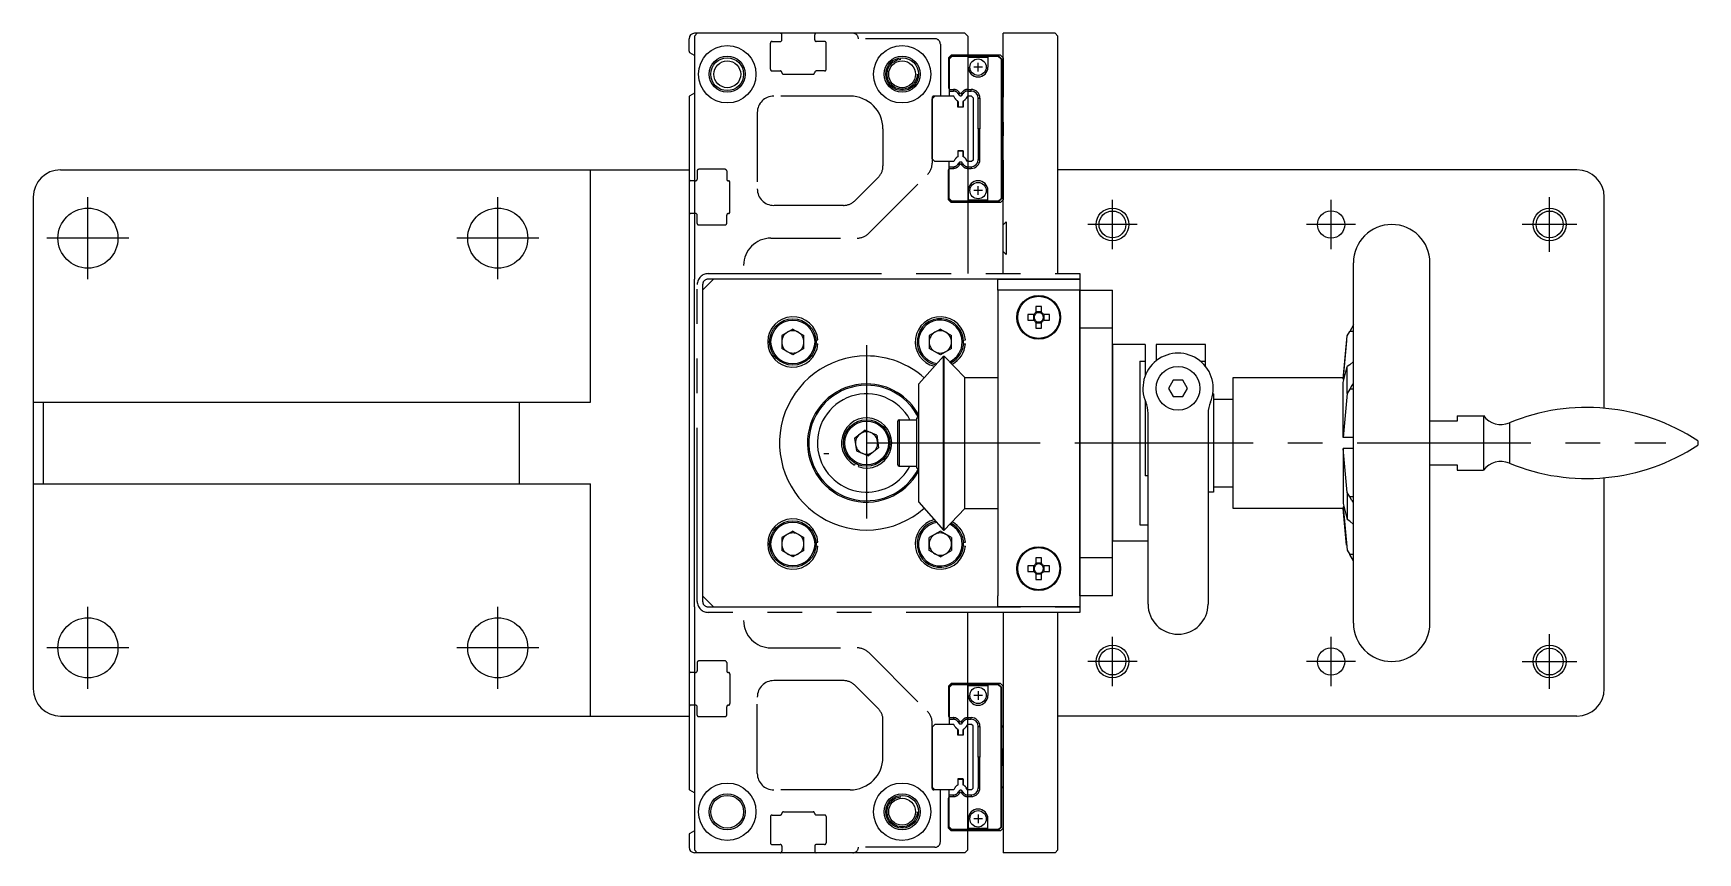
# Model space of a CAD drawing. Extents: x -56 to 489, y -18 to 520.
# Drawn here: x 0 to 304.6, y 370.5 to 520.5 of the extents above; entities that cross this region are included whole.
import ezdxf

# ---------------------------------------------------------------- set-up
doc = ezdxf.new("R2010")
doc.units = 0
for name, pattern in [('CENTER', [50.8, 31.75, -6.35, 6.35, -6.35]), ('DASHED', [19.05, 12.7, -6.35]), ('HIDDEN', [1.905, 1.27, -0.635]), ('PHANTOM', [63.5, 31.75, -6.35, 6.35, -6.35, 6.35, -6.35])]:
    doc.linetypes.add(name, pattern=pattern)
doc.layers.get('0').update_dxf_attribs({"linetype": 'CONTINUOUS'})
doc.layers.add('CENTER', color=1, linetype='CENTER')
doc.layers.add('SLD-0_8', color=179, linetype='CONTINUOUS')

msp = doc.modelspace()

# ---------------------------------------------------------------- linework, layer by layer
at = {"color": 7, "linetype": 'CONTINUOUS'}
for p, q in [((120, 517.21), (120, 519.5)), ((121.5, 520.5), (121, 520.5)), ((121.5, 520.5), (121, 520)), ((121, 520), (121, 475.5)), ((170.5, 520.5), (121.5, 520.5)), ((170.5, 520.5), (171, 520)), ((171, 520), (171, 476.5)), ((177.5, 476.5), (177.5, 520.5)), ((185.5, 520.5), (177.5, 520.5)), ((187, 520.5), (185.5, 520.5)), ((187.5, 520), (187, 520.5)), ((187.5, 476.5), (187.5, 520)), ((121, 516.46), (120.15, 516.95)), ((177, 516.5), (171, 516.5)), ((176.7, 516.3), (171, 516.3)), ((171.1, 516.25), (171, 516.25)), ((171.1, 514.3), (171.1, 516.25)), ((174.7, 516.05), (171.1, 516.05)), ((172.9, 513.5), (172.9, 515.1)), ((174.7, 516.25), (174.7, 514.3)), ((176.6, 516.25), (174.7, 516.25)), ((177.1, 515.75), (176.6, 516.25)), ((177.2, 515.8), (176.7, 516.3)), ((177.5, 516), (177, 516.5)), ((177.1, 515.75), (177.1, 490.25)), ((177.2, 515.8), (177.2, 490.2)), ((177.5, 516), (177.5, 508.8)), ((173.7, 514.3), (172.1, 514.3)), ((120, 508.78), (120, 382.21)), ((121, 509.53), (120.15, 509.04)), ((171.7, 509), (171, 509)), ((171.01, 510.23), (171.63, 510.23)), ((171.01, 510.23), (171.01, 509.93)), ((171.01, 509.93), (171.63, 509.93)), ((171.63, 509.93), (171.63, 510.23)), ((172, 508.7), (171.7, 509)), ((172, 508.7), (172, 497.3)), ((177.25, 508.4), (177.5, 508.8)), ((172.93, 503), (172.93, 508.63)), ((172.93, 508.63), (173.23, 508.63)), ((173.23, 508.63), (173.23, 503)), ((177.25, 508.4), (177.25, 497.6)), ((173.23, 503), (172.93, 503)), ((172.93, 503), (172.93, 497.37)), ((173.23, 497.37), (173.23, 503)), ((177.5, 504.2), (177.25, 504.6)), ((177.5, 504.2), (177.5, 501.8)), ((177.5, 501.8), (177.25, 501.4)), ((171.7, 497), (171, 497)), ((172, 497.3), (171.7, 497)), ((172.93, 497.37), (173.23, 497.37)), ((177.25, 497.6), (177.5, 497.2)), ((177.5, 497.2), (177.5, 490)), ((5, 495.5), (120, 495.5)), ((102, 453), (102, 495.5)), ((121, 493.5), (120.3, 493.5)), ((171.01, 496.07), (171.63, 496.07)), ((171.01, 495.77), (171.01, 496.07)), ((171.01, 495.77), (171.63, 495.77)), ((171.63, 496.07), (171.63, 495.77)), ((282.5, 495.5), (187.5, 495.5)), ((0, 490.5), (0, 453)), ((171.1, 491.7), (171.1, 489.75)), ((173.7, 491.7), (172.1, 491.7)), ((172.9, 490.9), (172.9, 492.5)), ((174.7, 489.75), (174.7, 491.7)), ((287.5, 451.86), (287.5, 490.5)), ((121, 487.5), (120.3, 487.5)), ((171.1, 489.75), (171, 489.75)), ((176.7, 489.7), (171, 489.7)), ((177, 489.5), (171, 489.5)), ((174.7, 489.95), (171.1, 489.95)), ((176.6, 489.75), (174.7, 489.75)), ((177.1, 490.25), (176.6, 489.75)), ((177.2, 490.2), (176.7, 489.7)), ((177.5, 490), (177, 489.5)), ((241.6, 412.5), (241.6, 478.5)), ((255.6, 412.5), (255.6, 478.5)), ((121, 415.5), (121, 475.5)), ((124.5, 475.5), (122.5, 473.5)), ((176.5, 475.5), (124.5, 475.5)), ((176.5, 473.5), (176.5, 475.5)), ((176.5, 475.5), (191.5, 475.5)), ((191.5, 475.5), (191.5, 473.5)), ((191.5, 475.5), (191.5, 473.5)), ((122.5, 473.5), (122.5, 417.5)), ((176.5, 473.5), (176.5, 417.5)), ((191.5, 473.5), (176.5, 473.5)), ((191.5, 473.5), (191.5, 417.5)), ((191.5, 417.5), (191.5, 473.5)), ((191.5, 473.5), (191.5, 417.5)), ((191.5, 473.5), (191.5, 417.5)), ((197.5, 466.52), (197.5, 473.5)), ((183.48, 470.48), (183.48, 469.37)), ((184.51, 469.48), (183.48, 469.48)), ((184.51, 469.37), (184.51, 470.48)), ((139, 466.36), (136.96, 465.18)), ((139, 466.36), (141.04, 465.18)), ((166, 466.36), (163.96, 465.18)), ((166, 466.36), (168.04, 465.18)), ((183.13, 469.01), (182.02, 469.01)), ((182.02, 467.98), (183.13, 467.98)), ((183.02, 469.01), (183.02, 467.98)), ((183.48, 467.63), (183.48, 466.51)), ((183.48, 467.52), (184.51, 467.52)), ((184.51, 466.51), (184.51, 467.63)), ((185.98, 469.01), (184.87, 469.01)), ((184.87, 467.98), (185.98, 467.98)), ((184.98, 467.98), (184.98, 469.01)), ((197.5, 466.52), (191.5, 466.52)), ((197.5, 424.48), (197.5, 466.52)), ((241.6, 467.1), (240.91, 465.92)), ((136.96, 465.18), (136.96, 462.82)), ((141.04, 462.82), (141.04, 465.18)), ((143.24, 464.33), (143.59, 464.36)), ((143.24, 463.67), (143.59, 463.64)), ((163.96, 465.18), (163.96, 462.82)), ((168.04, 462.82), (168.04, 465.18)), ((170.24, 464.33), (170.59, 464.36)), ((170.24, 463.67), (170.59, 463.64)), ((197.5, 463.5), (197.5, 427.5)), ((203.5, 463.5), (197.5, 463.5)), ((203.5, 463.5), (197.5, 463.5)), ((203.5, 463.5), (203.5, 457.85)), ((214.5, 463.5), (205.5, 463.5)), ((205.5, 463.5), (205.5, 460.55)), ((214.5, 459.56), (214.5, 463.5)), ((239.74, 457.18), (240.42, 465.09)), ((240.35, 464.2), (239.74, 457.5)), ((240.42, 465.09), (240.91, 465.92)), ((241.6, 465.92), (240.91, 465.92)), ((139, 461.64), (136.96, 462.82)), ((141.04, 462.82), (139, 461.64)), ((162.06, 456.32), (166.57, 461.42)), ((166, 461.64), (163.96, 462.82)), ((168.04, 462.82), (166, 461.64)), ((166.57, 461.42), (166.71, 461.42)), ((166.57, 429.57), (166.57, 461.42)), ((166.71, 461.42), (170.5, 457.5)), ((166.71, 429.57), (166.71, 461.42)), ((202.5, 460.47), (202.5, 430.53)), ((202.5, 460.47), (203.5, 460.47)), ((202.5, 460.47), (203.5, 460.47)), ((213.6, 460.47), (214.5, 460.47)), ((241.6, 460.44), (240.91, 459.81)), ((170.5, 457.5), (176.5, 457.5)), ((170.5, 433.5), (170.5, 457.5)), ((208.63, 457), (207.77, 455.5)), ((210.37, 457), (208.63, 457)), ((211.23, 455.5), (210.37, 457)), ((219.6, 445.5), (219.6, 457.5)), ((219.6, 457.5), (239.74, 457.5)), ((239.74, 456.56), (240.42, 459.51)), ((239.74, 457.18), (239.74, 457.5)), ((239.88, 457.18), (239.74, 457.18)), ((240.91, 459.81), (240.42, 459.51)), ((240.42, 454.53), (240.42, 459.51)), ((162.06, 434.68), (162.06, 456.32)), ((207.77, 455.5), (208.63, 454)), ((208.63, 454), (210.37, 454)), ((210.37, 454), (211.23, 455.5)), ((216, 454.5), (215.87, 454.5)), ((216, 454.5), (215.87, 454.5)), ((216, 454.5), (216, 436.5)), ((239.74, 446.5), (239.74, 456.56)), ((240.42, 454.53), (239.74, 446.5)), ((240.91, 455.37), (240.42, 454.53)), ((241.32, 456.02), (240.91, 455.37)), ((241.6, 455.37), (240.91, 455.37)), ((0, 453), (0, 438)), ((0, 453), (1.83, 453)), ((1.83, 453), (1.83, 438)), ((1.83, 453), (88.98, 453)), ((88.98, 438), (88.98, 453)), ((88.98, 453), (102, 453)), ((203.5, 453.15), (203.5, 439.5)), ((204, 416), (204, 450.96)), ((215, 450.96), (215, 416)), ((216, 453.5), (219.6, 453.5)), ((150.31, 446.38), (152.17, 447.83)), ((154.36, 446.95), (152.17, 447.83)), ((158.2, 441.5), (158.2, 449.5)), ((158.45, 449.75), (158.45, 441.25)), ((158.45, 449.75), (161.7, 449.75)), ((161.7, 450.1), (162.06, 450.1)), ((161.7, 440.9), (161.7, 450.1)), ((260.6, 449.5), (255.6, 449.5)), ((260.6, 450.5), (260.6, 449.5)), ((260.6, 450.5), (265.39, 450.5)), ((265.39, 450.5), (265.39, 440.5)), ((270.13, 449.19), (270.13, 441.81)), ((150.31, 446.38), (150.64, 444.05)), ((154.36, 446.95), (154.69, 444.62)), ((219.6, 433.5), (219.6, 445.5)), ((241.6, 446.5), (239.74, 446.5)), ((304.6, 445.91), (304.6, 445.08)), ((150.45, 441.78), (150.28, 441.47)), ((150.64, 444.05), (152.83, 443.16)), ((154.69, 444.62), (152.83, 443.16)), ((241.6, 444.5), (239.74, 444.5)), ((240.42, 436.46), (239.74, 444.5)), ((239.74, 444.5), (239.74, 434.43)), ((151.06, 441.5), (150.94, 441.17)), ((158.45, 441.25), (161.7, 441.25)), ((161.71, 440.9), (162.05, 440.9)), ((204, 439.5), (203.5, 439.5)), ((255.6, 441.5), (260.6, 441.5)), ((260.6, 441.5), (260.6, 440.5)), ((260.6, 440.5), (265.39, 440.5)), ((287.5, 400.5), (287.5, 439.14)), ((0, 438), (0, 400.5)), ((0, 438), (1.83, 438)), ((1.83, 438), (88.98, 438)), ((88.98, 438), (102, 438)), ((102, 395.5), (102, 438)), ((216, 436.5), (215, 436.5)), ((216, 437.5), (219.6, 437.5)), ((240.91, 435.63), (240.42, 436.46)), ((240.42, 436.46), (240.42, 431.49)), ((241.32, 434.98), (240.91, 435.63)), ((241.6, 435.63), (240.91, 435.63)), ((162.06, 434.68), (166.57, 429.57)), ((166.71, 429.57), (170.5, 433.5)), ((170.5, 433.5), (176.5, 433.5)), ((239.74, 433.5), (219.6, 433.5)), ((239.74, 434.43), (240.42, 431.49)), ((239.74, 433.82), (239.74, 433.5)), ((239.88, 433.82), (239.74, 433.82)), ((239.74, 433.82), (240.42, 425.91)), ((240.35, 426.8), (239.74, 433.5)), ((166.57, 429.57), (166.71, 429.57)), ((202.5, 430.53), (204, 430.53)), ((240.91, 431.18), (240.42, 431.49)), ((241.6, 430.56), (240.91, 431.18)), ((139, 429.36), (136.96, 428.18)), ((136.96, 428.18), (136.96, 425.82)), ((139, 429.36), (141.04, 428.18)), ((141.04, 425.82), (141.04, 428.18)), ((143.24, 427.33), (143.59, 427.36)), ((143.24, 426.67), (143.59, 426.64)), ((166, 429.36), (163.96, 428.18)), ((163.96, 425.82), (163.96, 428.18)), ((168.04, 428.18), (166, 429.36)), ((168.04, 428.18), (168.04, 425.82)), ((170.24, 427.33), (170.59, 427.36)), ((170.24, 426.67), (170.59, 426.64)), ((204, 427.5), (197.5, 427.5)), ((139, 424.64), (136.96, 425.82)), ((141.04, 425.82), (139, 424.64)), ((166, 424.64), (163.96, 425.82)), ((166, 424.64), (168.04, 425.82)), ((183.48, 424.48), (183.48, 423.37)), ((184.51, 423.48), (183.48, 423.48)), ((184.51, 423.37), (184.51, 424.48)), ((197.5, 424.48), (191.5, 424.48)), ((197.5, 417.5), (197.5, 424.48)), ((240.42, 425.91), (240.91, 425.08)), ((241.6, 425.08), (240.91, 425.08)), ((241.6, 423.9), (240.91, 425.08)), ((183.13, 423.01), (182.02, 423.01)), ((182.02, 421.98), (183.13, 421.98)), ((183.02, 423.01), (183.02, 421.98)), ((183.48, 421.63), (183.48, 420.51)), ((183.48, 421.52), (184.51, 421.52)), ((184.51, 420.51), (184.51, 421.63)), ((185.98, 423.01), (184.87, 423.01)), ((184.87, 421.98), (185.98, 421.98)), ((184.98, 421.98), (184.98, 423.01)), ((122.5, 417.5), (124.5, 415.5)), ((176.5, 415.5), (176.5, 417.5)), ((191.5, 417.5), (191.5, 415.5)), ((191.5, 417.5), (191.5, 415.5)), ((121, 415.5), (121, 371)), ((124.5, 415.5), (176.5, 415.5)), ((171, 371), (171, 414.5)), ((191.5, 415.5), (176.5, 415.5)), ((177.5, 414.5), (177.5, 370.5)), ((187.5, 371), (187.5, 414.5)), ((121, 403.5), (120.3, 403.5)), ((177, 401.5), (171, 401.5)), ((176.7, 401.3), (171, 401.3)), ((171.1, 401.25), (171, 401.25)), ((171.1, 399.3), (171.1, 401.25)), ((174.7, 401.05), (171.1, 401.05)), ((173.7, 399.3), (172.1, 399.3)), ((172.9, 400.1), (172.9, 398.5)), ((174.7, 401.25), (174.7, 399.3)), ((176.6, 401.25), (174.7, 401.25)), ((177.1, 400.75), (176.6, 401.25)), ((177.2, 400.8), (176.7, 401.3)), ((177.5, 401), (177, 401.5)), ((177.1, 375.25), (177.1, 400.75)), ((177.2, 375.2), (177.2, 400.8)), ((177.5, 393.8), (177.5, 401)), ((121, 397.5), (120.3, 397.5)), ((5, 395.5), (102, 395.5)), ((102, 395.5), (120, 395.5)), ((171.7, 394), (171, 394)), ((171.01, 395.23), (171.01, 394.93)), ((171.01, 395.23), (171.63, 395.23)), ((171.01, 394.93), (171.63, 394.93)), ((171.63, 394.93), (171.63, 395.23)), ((172, 393.7), (171.7, 394)), ((172, 382.3), (172, 393.7)), ((172.93, 393.63), (173.23, 393.63)), ((172.93, 388), (172.93, 393.63)), ((173.23, 393.63), (173.23, 388)), ((177.25, 393.4), (177.5, 393.8)), ((177.25, 382.6), (177.25, 393.4)), ((282.5, 395.5), (187.5, 395.5)), ((173.23, 388), (172.93, 388)), ((172.93, 388), (172.93, 382.37)), ((173.23, 382.37), (173.23, 388)), ((177.5, 389.2), (177.25, 389.6)), ((177.5, 386.8), (177.5, 389.2)), ((177.5, 386.8), (177.25, 386.4)), ((121, 381.46), (120.15, 381.95)), ((171.7, 382), (171, 382)), ((171.01, 380.77), (171.01, 381.07)), ((171.01, 381.07), (171.63, 381.07)), ((171.01, 380.77), (171.63, 380.77)), ((171.63, 381.07), (171.63, 380.77)), ((172, 382.3), (171.7, 382)), ((172.93, 382.37), (173.23, 382.37)), ((177.25, 382.6), (177.5, 382.2)), ((177.5, 375), (177.5, 382.2)), ((171.1, 374.75), (171, 374.75)), ((176.7, 374.7), (171, 374.7)), ((171.1, 376.7), (171.1, 374.75)), ((174.7, 374.95), (171.1, 374.95)), ((173.7, 376.7), (172.1, 376.7)), ((172.9, 377.5), (172.9, 375.9)), ((174.7, 374.75), (174.7, 376.7)), ((176.6, 374.75), (174.7, 374.75)), ((177.1, 375.25), (176.6, 374.75)), ((177.2, 375.2), (176.7, 374.7)), ((177.5, 375), (177, 374.5)), ((120, 373.78), (120, 371.5)), ((121, 374.53), (120.15, 374.04)), ((177, 374.5), (171, 374.5)), ((121, 371), (121.5, 370.5)), ((121.5, 370.5), (121, 370.5)), ((170.5, 370.5), (121.5, 370.5)), ((171, 371), (170.5, 370.5)), ((170.5, 370.5), (171, 371)), ((187, 370.5), (177.5, 370.5)), ((185.5, 370.5), (177.5, 370.5)), ((187, 370.5), (185.5, 370.5)), ((187.5, 371), (187, 370.5)), ((187.5, 371), (187, 370.5))]:
    msp.add_line(p, q, dxfattribs=at)
at = {"color": 3, "linetype": 'DASHED'}
for p, q in [((136.7, 520.5), (121.5, 520.5)), ((134.9, 513.9), (134.9, 518.7)), ((135.2, 519), (136.7, 519)), ((137, 519.3), (137, 520.2)), ((143, 519.3), (143, 520.2)), ((150, 520.5), (143.3, 520.5)), ((144.8, 519), (143.3, 519)), ((145.1, 513.9), (145.1, 518.7)), ((165, 519.5), (151, 519.5)), ((166, 518.5), (166, 509)), ((168, 516.5), (167.5, 516)), ((167.5, 516), (167.5, 510.5)), ((168.1, 516.3), (167.6, 515.8)), ((168.1, 516.25), (167.6, 515.75)), ((167.6, 515.8), (167.6, 515.75)), ((167.6, 515.75), (167.6, 510.23)), ((171, 516.5), (168, 516.5)), ((169.3, 516.3), (168.1, 516.3)), ((171, 516.25), (168.1, 516.25)), ((169.3, 516.3), (169.3, 516.25)), ((169.3, 516.3), (170.1, 516.3)), ((170.1, 516.3), (170.1, 516.25)), ((171, 516.3), (170.1, 516.3)), ((135.2, 513.6), (136.7, 513.6)), ((137.3, 513), (142.7, 513)), ((144.8, 513.6), (143.3, 513.6)), ((149.5, 509), (135.5, 509)), ((165, 509), (164.5, 508.5)), ((164.5, 508.7), (164.5, 496.74)), ((166, 509), (164.8, 509)), ((168.44, 509), (165, 509)), ((167.5, 510.5), (167.6, 510.28)), ((167.6, 510.23), (167.6, 509.93)), ((167.6, 510.23), (168.39, 510.23)), ((167.6, 509.93), (167.6, 509)), ((167.6, 509.93), (168.39, 509.93)), ((168.39, 510.23), (168.39, 509.93)), ((168.65, 508.63), (168.44, 509)), ((169.52, 509.58), (169.26, 509.43)), ((169.26, 509.43), (169.35, 509.27)), ((169.61, 509.42), (169.35, 509.27)), ((169.52, 509.58), (169.61, 509.42)), ((169.61, 509.42), (169.62, 509.41)), ((169.61, 509.42), (169.61, 509.42)), ((169.62, 509.41), (169.61, 509.42)), ((169.88, 509.58), (169.79, 509.42)), ((169.79, 509.42), (169.79, 509.42)), ((169.79, 509.42), (170.05, 509.27)), ((169.88, 509.58), (170.14, 509.43)), ((170.05, 509.27), (170.14, 509.43)), ((170.96, 509), (170.75, 508.63)), ((171, 509), (170.96, 509)), ((132.5, 506), (132.5, 492)), ((164.5, 497.5), (164.5, 508.5)), ((169.2, 507), (169.2, 508.11)), ((169.2, 508.03), (169.25, 508.01)), ((170.2, 507), (169.2, 507)), ((169.25, 508.01), (169.25, 507.05)), ((169.25, 507.05), (170.15, 507.05)), ((170.2, 508.03), (170.15, 508.01)), ((170.15, 507.05), (170.15, 508.01)), ((170.2, 508.11), (170.2, 507)), ((155.5, 503), (155.5, 496.23)), ((165, 497), (164.5, 497.5)), ((168.44, 497), (165, 497)), ((167.6, 496.07), (167.6, 497)), ((168.65, 497.37), (168.44, 497)), ((169.2, 499), (169.2, 497.89)), ((170.2, 499), (169.2, 499)), ((169.2, 497.97), (169.25, 497.99)), ((169.25, 497.99), (169.25, 498.95)), ((169.25, 498.95), (170.15, 498.95)), ((169.26, 496.57), (169.35, 496.73)), ((169.52, 496.42), (169.26, 496.57)), ((169.61, 496.58), (169.35, 496.73)), ((169.52, 496.42), (169.61, 496.57)), ((169.61, 496.57), (169.62, 496.59)), ((169.62, 496.59), (169.61, 496.58)), ((169.61, 496.58), (169.61, 496.57)), ((169.79, 496.58), (170.05, 496.73)), ((169.88, 496.42), (169.79, 496.58)), ((169.79, 496.58), (169.79, 496.58)), ((169.88, 496.42), (170.14, 496.57)), ((170.05, 496.73), (170.14, 496.57)), ((170.15, 498.95), (170.15, 497.99)), ((170.2, 497.97), (170.15, 497.99)), ((170.2, 497.89), (170.2, 499)), ((170.96, 497), (170.75, 497.37)), ((171, 497), (170.96, 497)), ((121.2, 493.5), (121, 493.5)), ((121.5, 495.3), (121.5, 493.8)), ((126.6, 495.6), (121.8, 495.6)), ((126.9, 495.3), (126.9, 493.8)), ((154.62, 494.11), (150.39, 489.88)), ((152.88, 483.88), (163.62, 494.62)), ((167.5, 495.5), (167.6, 495.72)), ((167.5, 490), (167.5, 495.5)), ((167.6, 496.07), (168.39, 496.07)), ((167.6, 495.77), (167.6, 496.07)), ((167.6, 490.25), (167.6, 495.77)), ((167.6, 495.77), (168.39, 495.77)), ((168.39, 495.77), (168.39, 496.07)), ((127.5, 487.8), (127.5, 493.2)), ((121.2, 487.5), (121, 487.5)), ((148.27, 489), (135.5, 489)), ((168, 489.5), (167.5, 490)), ((167.6, 490.2), (167.6, 490.25)), ((168.1, 489.75), (167.6, 490.25)), ((168.1, 489.7), (167.6, 490.2)), ((171, 489.5), (168, 489.5)), ((171, 489.75), (168.1, 489.75)), ((169.3, 489.7), (168.1, 489.7)), ((169.3, 489.7), (169.3, 489.75)), ((169.3, 489.7), (170.1, 489.7)), ((170.1, 489.7), (170.1, 489.75)), ((171, 489.7), (170.1, 489.7)), ((121.5, 485.7), (121.5, 487.2)), ((126.6, 485.4), (121.8, 485.4)), ((126.9, 485.7), (126.9, 487.2)), ((177.5, 485.46), (178.04, 486)), ((178.04, 486), (178.04, 480)), ((135, 483), (150.76, 483)), ((178.04, 480), (177.5, 480.54)), ((191.5, 476.5), (191.5, 475.5)), ((122.5, 474.5), (122.5, 416.5)), ((145.58, 443.5), (144.7, 443.5)), ((191.5, 415.5), (191.5, 414.5)), ((191.5, 415.5), (191.5, 414.5)), ((121.5, 405.3), (121.5, 403.8)), ((126.6, 405.6), (121.8, 405.6)), ((126.9, 405.3), (126.9, 403.8)), ((135, 408), (150.76, 408)), ((152.88, 407.12), (163.62, 396.38)), ((121.2, 403.5), (121, 403.5)), ((127.5, 403.2), (127.5, 397.8)), ((148.27, 402), (135.5, 402)), ((154.62, 396.89), (150.39, 401.12)), ((168, 401.5), (167.5, 401)), ((167.5, 401), (167.5, 395.5)), ((168.1, 401.3), (167.6, 400.8)), ((168.1, 401.25), (167.6, 400.75)), ((167.6, 400.8), (167.6, 400.75)), ((167.6, 400.75), (167.6, 395.23)), ((171, 401.5), (168, 401.5)), ((169.3, 401.3), (168.1, 401.3)), ((171, 401.25), (168.1, 401.25)), ((169.3, 401.3), (169.3, 401.25)), ((169.3, 401.3), (170.1, 401.3)), ((170.1, 401.3), (170.1, 401.25)), ((171, 401.3), (170.1, 401.3)), ((121.2, 397.5), (121, 397.5)), ((121.5, 395.7), (121.5, 397.2)), ((126.9, 395.7), (126.9, 397.2)), ((132.5, 385), (132.5, 399)), ((126.6, 395.4), (121.8, 395.4)), ((155.5, 388), (155.5, 394.77)), ((164.5, 382.3), (164.5, 394.26)), ((165, 394), (164.5, 393.5)), ((164.5, 393.5), (164.5, 382.5)), ((168.44, 394), (165, 394)), ((167.5, 395.5), (167.6, 395.28)), ((167.6, 395.23), (167.6, 394.93)), ((167.6, 395.23), (168.39, 395.23)), ((167.6, 394.93), (168.39, 394.93)), ((167.6, 394.93), (167.6, 394)), ((168.39, 395.23), (168.39, 394.93)), ((168.65, 393.63), (168.44, 394)), ((169.2, 392), (169.2, 393.11)), ((169.2, 393.03), (169.25, 393.01)), ((169.25, 393.01), (169.25, 392.05)), ((169.52, 394.58), (169.26, 394.43)), ((169.26, 394.43), (169.35, 394.27)), ((169.61, 394.42), (169.35, 394.27)), ((169.52, 394.58), (169.61, 394.42)), ((169.62, 394.41), (169.61, 394.42)), ((169.61, 394.42), (169.61, 394.42)), ((169.61, 394.42), (169.62, 394.41)), ((169.88, 394.58), (169.79, 394.42)), ((169.79, 394.42), (169.79, 394.42)), ((169.79, 394.42), (170.05, 394.27)), ((169.88, 394.58), (170.14, 394.43)), ((170.05, 394.27), (170.14, 394.43)), ((170.2, 393.03), (170.15, 393.01)), ((170.15, 392.05), (170.15, 393.01)), ((170.2, 393.11), (170.2, 392)), ((170.96, 394), (170.75, 393.63)), ((171, 394), (170.96, 394)), ((170.2, 392), (169.2, 392)), ((169.25, 392.05), (170.15, 392.05)), ((169.2, 384), (169.2, 382.89)), ((170.2, 384), (169.2, 384)), ((169.25, 382.99), (169.25, 383.95)), ((169.25, 383.95), (170.15, 383.95)), ((170.15, 383.95), (170.15, 382.99)), ((170.2, 382.89), (170.2, 384)), ((149.5, 382), (135.5, 382)), ((165, 382), (164.5, 382.5)), ((166, 382), (164.8, 382)), ((168.44, 382), (165, 382)), ((166, 372.5), (166, 382)), ((166, 372.5), (166, 382)), ((167.6, 381.07), (167.6, 382)), ((167.6, 380.77), (167.6, 381.07)), ((167.6, 381.07), (168.39, 381.07)), ((167.6, 375.25), (167.6, 380.77)), ((167.6, 380.77), (168.39, 380.77)), ((168.39, 380.77), (168.39, 381.07)), ((168.65, 382.37), (168.44, 382)), ((169.2, 382.97), (169.25, 382.99)), ((169.26, 381.57), (169.35, 381.73)), ((169.52, 381.42), (169.26, 381.57)), ((169.61, 381.58), (169.35, 381.73)), ((169.52, 381.42), (169.61, 381.57)), ((169.62, 381.59), (169.61, 381.58)), ((169.61, 381.57), (169.62, 381.59)), ((169.61, 381.58), (169.61, 381.57)), ((169.79, 381.58), (170.05, 381.73)), ((169.79, 381.58), (169.79, 381.58)), ((169.88, 381.42), (169.79, 381.58)), ((169.88, 381.42), (170.14, 381.57)), ((170.05, 381.73), (170.14, 381.57)), ((170.2, 382.97), (170.15, 382.99)), ((170.96, 382), (170.75, 382.37)), ((171, 382), (170.96, 382)), ((137.3, 378), (142.7, 378)), ((167.5, 380.5), (167.6, 380.72)), ((167.5, 375), (167.5, 380.5)), ((134.9, 377.1), (134.9, 372.3)), ((135.2, 377.4), (136.7, 377.4)), ((144.8, 377.4), (143.3, 377.4)), ((145.1, 377.1), (145.1, 372.3)), ((168, 374.5), (167.5, 375)), ((168.1, 374.75), (167.6, 375.25)), ((167.6, 375.2), (167.6, 375.25)), ((168.1, 374.7), (167.6, 375.2)), ((171, 374.75), (168.1, 374.75)), ((169.3, 374.7), (168.1, 374.7)), ((169.3, 374.7), (169.3, 374.75)), ((169.3, 374.7), (170.1, 374.7)), ((170.1, 374.7), (170.1, 374.75)), ((171, 374.7), (170.1, 374.7)), ((135.2, 372), (136.7, 372)), ((137, 371.7), (137, 370.8)), ((143, 371.7), (143, 370.8)), ((144.8, 372), (143.3, 372)), ((171, 374.5), (168, 374.5)), ((136.7, 370.5), (121.5, 370.5)), ((150, 370.5), (143.3, 370.5)), ((165, 371.5), (151, 371.5))]:
    msp.add_line(p, q, dxfattribs=at)
at = {"color": 3, "linetype": 'PHANTOM'}
for p, q in [((123.5, 476.5), (191.5, 476.5)), ((191.5, 475.5), (123.5, 475.5)), ((191.5, 476.5), (191.5, 475.5)), ((121.5, 416.5), (121.5, 474.5)), ((122.5, 474.5), (122.5, 416.5)), ((123.5, 415.5), (191.5, 415.5)), ((191.5, 414.5), (123.5, 414.5)), ((191.5, 415.5), (191.5, 414.5)), ((191.5, 415.5), (191.5, 414.5))]:
    msp.add_line(p, q, dxfattribs=at)
at = {"color": 7, "linetype": 'HIDDEN'}
for p, q in [((191.5, 475.5), (191.5, 415.5)), ((191.5, 466.75), (191.5, 461.3)), ((191.5, 466.75), (191.5, 461.3)), ((191.5, 461.25), (191.5, 466.7)), ((191.5, 466.1), (191.5, 461.9)), ((191.5, 466.1), (191.5, 461.9)), ((191.5, 461.9), (191.5, 466.1)), ((191.5, 461.9), (191.5, 466.1)), ((191.5, 466.1), (191.5, 461.9)), ((191.5, 466.1), (191.5, 461.9)), ((191.5, 434.1), (191.5, 429.9)), ((191.5, 434.1), (191.5, 429.9)), ((191.5, 429.75), (191.5, 424.3)), ((191.5, 429.75), (191.5, 424.3)), ((191.5, 424.25), (191.5, 429.7)), ((191.5, 429.1), (191.5, 424.9)), ((191.5, 429.1), (191.5, 424.9)), ((191.5, 424.9), (191.5, 429.1)), ((191.5, 424.9), (191.5, 429.1)), ((191.5, 429.1), (191.5, 424.9)), ((191.5, 429.1), (191.5, 424.9))]:
    msp.add_line(p, q, dxfattribs=at)
at = {"color": 3, "linetype": 'DASHED', "flags": 128}
for points in [[(191.5, 475.5), (191.5, 475.5)], [(191.5, 415.5), (191.5, 415.5)]]:
    msp.add_lwpolyline(points, dxfattribs=at)
at = {"color": 7}
for points in [[(191.5, 473.5, 0), (191.59, 473.5, 0), (191.69, 473.5, 0), (191.79, 473.5, 0), (191.88, 473.5, 0), (191.98, 473.5, 0), (192.07, 473.5, 0), (192.17, 473.5, 0), (192.26, 473.5, 0), (192.36, 473.5, 0), (192.45, 473.5, 0), (192.55, 473.5, 0), (192.64, 473.5, 0), (192.74, 473.5, 0), (192.83, 473.5, 0), (192.93, 473.5, 0), (193.02, 473.5, 0), (193.12, 473.5, 0), (193.21, 473.5, 0), (193.31, 473.5, 0), (193.4, 473.5, 0), (193.5, 473.5, 0), (193.59, 473.5, 0), (193.69, 473.5, 0), (193.79, 473.5, 0), (193.88, 473.5, 0), (193.98, 473.5, 0), (194.07, 473.5, 0), (194.17, 473.5, 0), (194.26, 473.5, 0), (194.36, 473.5, 0), (194.45, 473.5, 0), (194.55, 473.5, 0), (194.64, 473.5, 0), (194.74, 473.5, 0), (194.83, 473.5, 0), (194.93, 473.5, 0), (195.02, 473.5, 0), (195.12, 473.5, 0), (195.21, 473.5, 0), (195.31, 473.5, 0), (195.4, 473.5, 0), (195.5, 473.5, 0), (195.59, 473.5, 0), (195.69, 473.5, 0), (195.79, 473.5, 0), (195.88, 473.5, 0), (195.98, 473.5, 0), (196.07, 473.5, 0), (196.17, 473.5, 0), (196.26, 473.5, 0), (196.36, 473.5, 0), (196.45, 473.5, 0), (196.55, 473.5, 0), (196.64, 473.5, 0), (196.74, 473.5, 0), (196.83, 473.5, 0), (196.93, 473.5, 0), (197.02, 473.5, 0), (197.12, 473.5, 0), (197.21, 473.5, 0), (197.31, 473.5, 0), (197.4, 473.5, 0), (197.5, 473.5, 0)], [(197.5, 417.5, 0), (197.4, 417.5, 0), (197.31, 417.5, 0), (197.21, 417.5, 0), (197.12, 417.5, 0), (197.02, 417.5, 0), (196.93, 417.5, 0), (196.83, 417.5, 0), (196.74, 417.5, 0), (196.64, 417.5, 0), (196.55, 417.5, 0), (196.45, 417.5, 0), (196.36, 417.5, 0), (196.26, 417.5, 0), (196.17, 417.5, 0), (196.07, 417.5, 0), (195.98, 417.5, 0), (195.88, 417.5, 0), (195.79, 417.5, 0), (195.69, 417.5, 0), (195.59, 417.5, 0), (195.5, 417.5, 0), (195.4, 417.5, 0), (195.31, 417.5, 0), (195.21, 417.5, 0), (195.12, 417.5, 0), (195.02, 417.5, 0), (194.93, 417.5, 0), (194.83, 417.5, 0), (194.74, 417.5, 0), (194.64, 417.5, 0), (194.55, 417.5, 0), (194.45, 417.5, 0), (194.36, 417.5, 0), (194.26, 417.5, 0), (194.17, 417.5, 0), (194.07, 417.5, 0), (193.98, 417.5, 0), (193.88, 417.5, 0), (193.79, 417.5, 0), (193.69, 417.5, 0), (193.59, 417.5, 0), (193.5, 417.5, 0), (193.4, 417.5, 0), (193.31, 417.5, 0), (193.21, 417.5, 0), (193.12, 417.5, 0), (193.02, 417.5, 0), (192.93, 417.5, 0), (192.83, 417.5, 0), (192.74, 417.5, 0), (192.64, 417.5, 0), (192.55, 417.5, 0), (192.45, 417.5, 0), (192.36, 417.5, 0), (192.26, 417.5, 0), (192.17, 417.5, 0), (192.07, 417.5, 0), (191.98, 417.5, 0), (191.88, 417.5, 0), (191.79, 417.5, 0), (191.69, 417.5, 0), (191.59, 417.5, 0), (191.5, 417.5, 0)]]:
    msp.add_polyline3d(points, dxfattribs=at)
at = {"color": 7, "linetype": 'CONTINUOUS'}
for centre, radius in [((127, 513), 5.25), ((159, 513), 5.25), ((127, 513), 3.3), ((127, 513), 2.46), ((159, 513), 3.3), ((159, 513), 2.46), ((172.9, 514.3), 1.5), ((172.9, 491.7), 1.5), ((10, 483), 5.5), ((85, 483), 5.5), ((197.5, 485.5), 2.46), ((237.5, 485.5), 2.5), ((277.5, 485.5), 2.46), ((184, 468.5), 4), ((184, 468.5), 3.85), ((139, 464), 4.25), ((139, 464), 4), ((209.5, 455.5), 4), ((152.5, 445.5), 4.25), ((152.5, 445.5), 4), ((139, 427), 4.25), ((139, 427), 4), ((184, 422.5), 4), ((184, 422.5), 3.85), ((10, 408), 5.5), ((85, 408), 5.5), ((197.5, 405.5), 2.46), ((237.5, 405.5), 2.5), ((277.5, 405.5), 2.46), ((172.9, 399.3), 1.5), ((127, 378), 5.25), ((127, 378), 3.3), ((159, 378), 5.25), ((159, 378), 3.3), ((159, 378), 2.46), ((172.9, 376.7), 1.5)]:
    msp.add_circle(centre, radius, dxfattribs=at)
at = {"color": 3, "linetype": 'CONTINUOUS'}
for centre in [(127, 513), (159, 513), (197.5, 485.5), (277.5, 485.5), (197.5, 405.5), (277.5, 405.5), (127, 378), (159, 378)]:
    msp.add_circle(centre, 3, dxfattribs=at)
at = {"color": 3, "linetype": 'DASHED'}
for centre in [(159, 513), (159, 378)]:
    msp.add_circle(centre, 2.75, dxfattribs=at)
at = {"color": 7, "linetype": 'CONTINUOUS'}
for centre, radius, start, end in [((121, 519.5), 1, 90, 180), ((120.3, 517.21), 0.3, 180, 240), ((172.9, 514.3), 1.8, 180, 0), ((120.3, 508.78), 0.3, 120, 180), ((171.01, 508.93), 1.3, 90, 90.2346), ((171.01, 508.93), 1, 90, 90.3049), ((171.63, 508.63), 1.6, 0.0008, 89.9992), ((171.63, 508.63), 1.3, 0, 90), ((171.63, 497.37), 1.6, 270.0008, 359.9992), ((171.63, 497.37), 1.3, 270, 0), ((5, 490.5), 5, 90, 180), ((120.3, 493.8), 0.3, 180, 270), ((171.01, 497.07), 1, 269.6951, 270), ((171.01, 497.07), 1.3, 269.7654, 270), ((172.9, 491.7), 1.8, 0, 180), ((282.5, 490.5), 5, 0, 90), ((120.3, 487.2), 0.3, 90, 180), ((248.6, 478.5), 7, 0, 180), ((184, 468.5), 1.01, 120.6869, 149.3131), ((184, 468.5), 0.851, 127.2411, 142.7589), ((184, 456.11), 14.38, 87.9477, 92.0523), ((184, 468.5), 0.851, 52.7589, 127.2411), ((184, 468.5), 1.01, 30.6869, 59.3131), ((184, 468.5), 0.851, 37.2411, 52.7589), ((139, 464), 4.6, 4.5, 355.5), ((139, 464), 2.04, 60, 120), ((166, 464), 4.6, 4.5, 256.1551), ((166, 464), 4.25, 0, 258.6473), ((166, 464), 4, 0, 260.7477), ((166, 464), 2.04, 60, 120), ((196.39, 468.5), 14.38, 177.9477, 182.0523), ((184, 468.5), 1.01, 210.6869, 239.3131), ((184, 468.5), 0.851, 142.7589, 217.2411), ((184, 468.5), 0.851, 217.2411, 232.7589), ((184, 468.5), 0.851, 232.7589, 307.2411), ((184, 480.89), 14.38, 267.9477, 272.0523), ((184, 468.5), 0.851, 307.2411, 322.7589), ((184, 468.5), 1.01, 300.6869, 329.3131), ((184, 468.5), 0.851, 322.7589, 37.2411), ((171.61, 468.5), 14.38, 357.9477, 2.0523), ((139, 464), 2.04, 120, 180), ((139, 464), 2.04, 180, 240), ((139, 464), 2.04, 0, 60), ((139, 464), 2.04, 300, 0), ((166, 464), 2.04, 120, 180), ((166, 464), 2.04, 180, 240), ((166, 464), 2.04, 0, 60), ((166, 464), 2.04, 300, 0), ((166, 464), 4, 295.3635, 0), ((166, 464), 4.25, 296.4965, 0), ((166, 464), 4.6, 297.8663, 355.5), ((152.5, 445.5), 15.93, 90, 311.4611), ((139, 464), 2.04, 240, 300), ((152.5, 445.5), 15.93, 48.5389, 90), ((166, 464), 2.04, 240, 300), ((209.5, 455.5), 6.44, 336.6341, 203.3659), ((152.5, 445.5), 10.82, 90, 332.0695), ((152.5, 445.5), 10.57, 90, 334.2063), ((152.5, 445.5), 9, 28.1786, 268.6583), ((152.5, 445.5), 10.82, 27.9305, 90), ((152.5, 445.5), 10.57, 25.7937, 90), ((242.69, 455.05), 1.68, 130.462, 144.7696), ((199, 450.96), 5, 0, 23.3659), ((220, 450.96), 5, 156.6341, 180), ((284.27, 415), 37, 56.6714, 112.4708), ((152.5, 445.5), 4.6, 250.1532, 241.1532), ((158.45, 449.5), 0.25, 90, 180), ((268.6, 452.89), 4, 216.6383, 292.4708), ((152.5, 445.5), 2.04, 128.0314, 188.0314), ((152.5, 445.5), 2.04, 188.0314, 248.0314), ((152.5, 445.5), 2.04, 68.0314, 128.0314), ((152.5, 445.5), 2.04, 8.0314, 68.0314), ((152.5, 445.5), 2.04, 308.0314, 8.0314), ((284.27, 476), 37, 247.5292, 303.3286), ((152.5, 445.5), 2.04, 248.0314, 308.0314), ((268.6, 438.11), 4, 67.5292, 143.3617), ((152.5, 445.5), 9, 268.6583, 331.8214), ((158.45, 441.5), 0.25, 180, 270), ((242.69, 435.95), 1.68, 215.2304, 229.538), ((139, 427), 4.6, 4.5, 355.5), ((166, 427), 4.6, 103.8449, 355.5), ((166, 427), 4.25, 101.3527, 0), ((166, 427), 4, 99.2523, 0), ((166, 427), 4, 0, 64.6365), ((166, 427), 4.25, 0, 63.5035), ((166, 427), 4.6, 4.5, 62.1337), ((139, 427), 2.04, 120, 180), ((139, 427), 2.04, 180, 240), ((139, 427), 2.04, 60, 120), ((139, 427), 2.04, 0, 60), ((139, 427), 2.04, 300, 0), ((166, 427), 2.04, 120, 180), ((166, 427), 2.04, 180, 240), ((166, 427), 2.04, 60, 120), ((166, 427), 2.04, 0, 60), ((166, 427), 2.04, 300, 0), ((139, 427), 2.04, 240, 300), ((166, 427), 2.04, 240, 300), ((184, 410.11), 14.38, 87.9477, 92.0523), ((196.39, 422.5), 14.38, 177.9477, 182.0523), ((184, 422.5), 1.01, 120.6869, 149.3131), ((184, 422.5), 1.01, 210.6869, 239.3131), ((184, 422.5), 0.851, 142.7589, 217.2411), ((184, 422.5), 0.851, 127.2411, 142.7589), ((184, 422.5), 0.851, 217.2411, 232.7589), ((184, 422.5), 0.851, 52.7589, 127.2411), ((184, 422.5), 0.851, 232.7589, 307.2411), ((184, 434.89), 14.38, 267.9477, 272.0523), ((184, 422.5), 1.01, 30.6869, 59.3131), ((184, 422.5), 0.851, 37.2411, 52.7589), ((184, 422.5), 0.851, 307.2411, 322.7589), ((184, 422.5), 1.01, 300.6869, 329.3131), ((184, 422.5), 0.851, 322.7589, 37.2411), ((171.61, 422.5), 14.38, 357.9477, 2.0523), ((209.5, 416), 5.5, 180, 0), ((248.6, 412.5), 7, 180, 0), ((120.3, 403.8), 0.3, 180, 270), ((5, 400.5), 5, 180, 270), ((172.9, 399.3), 1.8, 180, 360), ((282.5, 400.5), 5, 270, 0), ((120.3, 397.2), 0.3, 90, 180), ((171.01, 393.93), 1.3, 90, 90.2346), ((171.01, 393.93), 1, 90, 90.3049), ((171.63, 393.63), 1.6, 0.0008, 89.9992), ((171.63, 393.63), 1.3, 360, 90), ((120.3, 382.21), 0.3, 180, 240), ((171.01, 382.07), 1, 269.6951, 270), ((171.01, 382.07), 1.3, 269.7654, 270), ((171.63, 382.37), 1.6, 270.0008, 359.9992), ((171.63, 382.37), 1.3, 270, 360), ((172.9, 376.7), 1.8, 360, 180), ((120.3, 373.78), 0.3, 120, 180), ((121, 371.5), 1, 180, 270)]:
    msp.add_arc(centre, radius, start, end, dxfattribs=at)
at = {"color": 3, "linetype": 'DASHED'}
for centre, radius, start, end in [((135.2, 518.7), 0.3, 90, 180), ((136.7, 520.2), 0.3, 0, 90), ((136.7, 519.3), 0.3, 270, 0), ((143.3, 520.2), 0.3, 90, 180), ((143.3, 519.3), 0.3, 180, 270), ((144.8, 518.7), 0.3, 0, 90), ((150, 519.5), 1, 0, 90), ((165, 518.5), 1, 0, 90), ((135.2, 513.9), 0.3, 180, 270), ((136.7, 513.3), 0.3, 0, 90), ((137.3, 513.3), 0.3, 180, 270), ((142.7, 513.3), 0.3, 270, 0), ((143.3, 513.3), 0.3, 90, 180), ((144.8, 513.9), 0.3, 270, 0), ((135.5, 506), 3, 90, 180), ((149.5, 503), 6, 0, 90), ((164.8, 508.7), 0.3, 90, 180), ((168.39, 508.93), 1.3, 30, 90), ((168.39, 508.93), 1, 30, 90), ((169.7, 509.47), 0.4, 210, 330), ((171.01, 508.93), 1.3, 90.2346, 150), ((171.01, 508.93), 1, 90.3049, 150), ((169.79, 509.29), 1.32, 210, 243.402), ((169.61, 509.29), 1.32, 296.598, 330), ((161.5, 496.74), 3, 315, 0), ((168.39, 497.07), 1, 270, 330), ((169.79, 496.71), 1.32, 116.598, 150), ((169.7, 496.53), 0.4, 30, 150), ((171.01, 497.07), 1, 210, 269.6951), ((169.61, 496.71), 1.32, 30, 63.402), ((121.2, 493.8), 0.3, 270, 0), ((121.8, 495.3), 0.3, 90, 180), ((126.6, 495.3), 0.3, 0, 90), ((127.2, 493.8), 0.3, 180, 270), ((127.2, 493.2), 0.3, 0, 90), ((152.5, 496.23), 3, 315, 0), ((168.39, 497.07), 1.3, 270, 330), ((171.01, 497.07), 1.3, 210, 269.7654), ((135.5, 492), 3, 180, 270), ((121.2, 487.2), 0.3, 0, 90), ((127.2, 487.2), 0.3, 90, 180), ((127.2, 487.8), 0.3, 270, 0), ((148.27, 492), 3, 270, 315), ((121.8, 485.7), 0.3, 180, 270), ((126.6, 485.7), 0.3, 270, 0), ((135, 478), 5, 90, 180), ((150.76, 486), 3, 270, 315), ((135, 413), 5, 180, 270), ((121.8, 405.3), 0.3, 90, 180), ((126.6, 405.3), 0.3, 0, 90), ((150.76, 405), 3, 45, 90), ((121.2, 403.8), 0.3, 270, 0), ((127.2, 403.8), 0.3, 180, 270), ((127.2, 403.2), 0.3, 0, 90), ((135.5, 399), 3, 90, 180), ((148.27, 399), 3, 45, 90), ((121.2, 397.2), 0.3, 0, 90), ((127.2, 397.2), 0.3, 90, 180), ((127.2, 397.8), 0.3, 270, 0), ((152.5, 394.77), 3, 0, 45), ((161.5, 394.26), 3, 0, 45), ((121.8, 395.7), 0.3, 180, 270), ((126.6, 395.7), 0.3, 270, 0), ((168.39, 393.93), 1.3, 30, 90), ((168.39, 393.93), 1, 30, 90), ((169.79, 394.29), 1.32, 210, 243.402), ((169.7, 394.47), 0.4, 210, 330), ((171.01, 393.93), 1.3, 90.2346, 150), ((171.01, 393.93), 1, 90.3049, 150), ((169.61, 394.29), 1.32, 296.598, 330), ((149.5, 388), 6, 270, 0), ((135.5, 385), 3, 180, 270), ((164.8, 382.3), 0.3, 180, 270), ((168.39, 382.07), 1, 270, 330), ((168.39, 382.07), 1.3, 270, 330), ((169.79, 381.71), 1.32, 116.598, 150), ((169.7, 381.53), 0.4, 30, 150), ((171.01, 382.07), 1.3, 210, 269.7654), ((171.01, 382.07), 1, 210, 269.6951), ((169.61, 381.71), 1.32, 30, 63.402), ((137.3, 377.7), 0.3, 90, 180), ((142.7, 377.7), 0.3, 0, 90), ((135.2, 377.1), 0.3, 90, 180), ((136.7, 377.7), 0.3, 270, 0), ((143.3, 377.7), 0.3, 180, 270), ((144.8, 377.1), 0.3, 0, 90), ((135.2, 372.3), 0.3, 180, 270), ((136.7, 371.7), 0.3, 0, 90), ((143.3, 371.7), 0.3, 90, 180), ((144.8, 372.3), 0.3, 270, 0), ((165, 372.5), 1, 270, 0), ((165, 372.5), 1, 270, 360), ((136.7, 370.8), 0.3, 270, 0), ((143.3, 370.8), 0.3, 180, 270), ((150, 371.5), 1, 270, 0)]:
    msp.add_arc(centre, radius, start, end, dxfattribs=at)
at = {"color": 3, "linetype": 'PHANTOM'}
for centre, radius, start, end in [((123.5, 474.5), 2, 90, 180), ((123.5, 474.5), 1, 90, 180), ((123.5, 416.5), 2, 180, 270), ((123.5, 416.5), 1, 180, 270)]:
    msp.add_arc(centre, radius, start, end, dxfattribs=at)
at = {"layer": 'CENTER', "color": 1, "linetype": 'CENTER'}
for p, q in [((10, 475.5), (10, 490.5)), ((85, 475.5), (85, 490.5)), ((277.5, 480.5), (277.5, 490.5)), ((197.5, 481), (197.5, 490)), ((237.5, 481), (237.5, 490)), ((202, 485.5), (193, 485.5)), ((242, 485.5), (233, 485.5)), ((282.5, 485.5), (272.5, 485.5)), ((17.5, 483), (2.5, 483)), ((92.5, 483), (77.5, 483)), ((152.5, 463.42), (152.5, 427.57)), ((152.5, 445.5), (191.5, 445.5)), ((10, 400.5), (10, 415.5)), ((85, 400.5), (85, 415.5)), ((197.5, 401), (197.5, 410)), ((237.5, 401), (237.5, 410)), ((277.5, 400.5), (277.5, 410.5)), ((17.5, 408), (2.5, 408)), ((92.5, 408), (77.5, 408)), ((202, 405.5), (193, 405.5)), ((242, 405.5), (233, 405.5)), ((272.5, 405.5), (282.5, 405.5))]:
    msp.add_line(p, q, dxfattribs=at)
at = {"layer": 'SLD-0_8', "color": 1, "linetype": 'CENTER'}
msp.add_line((191.5, 445.5), (298.76, 445.5), dxfattribs=at)

doc.saveas('drawing.dxf')
